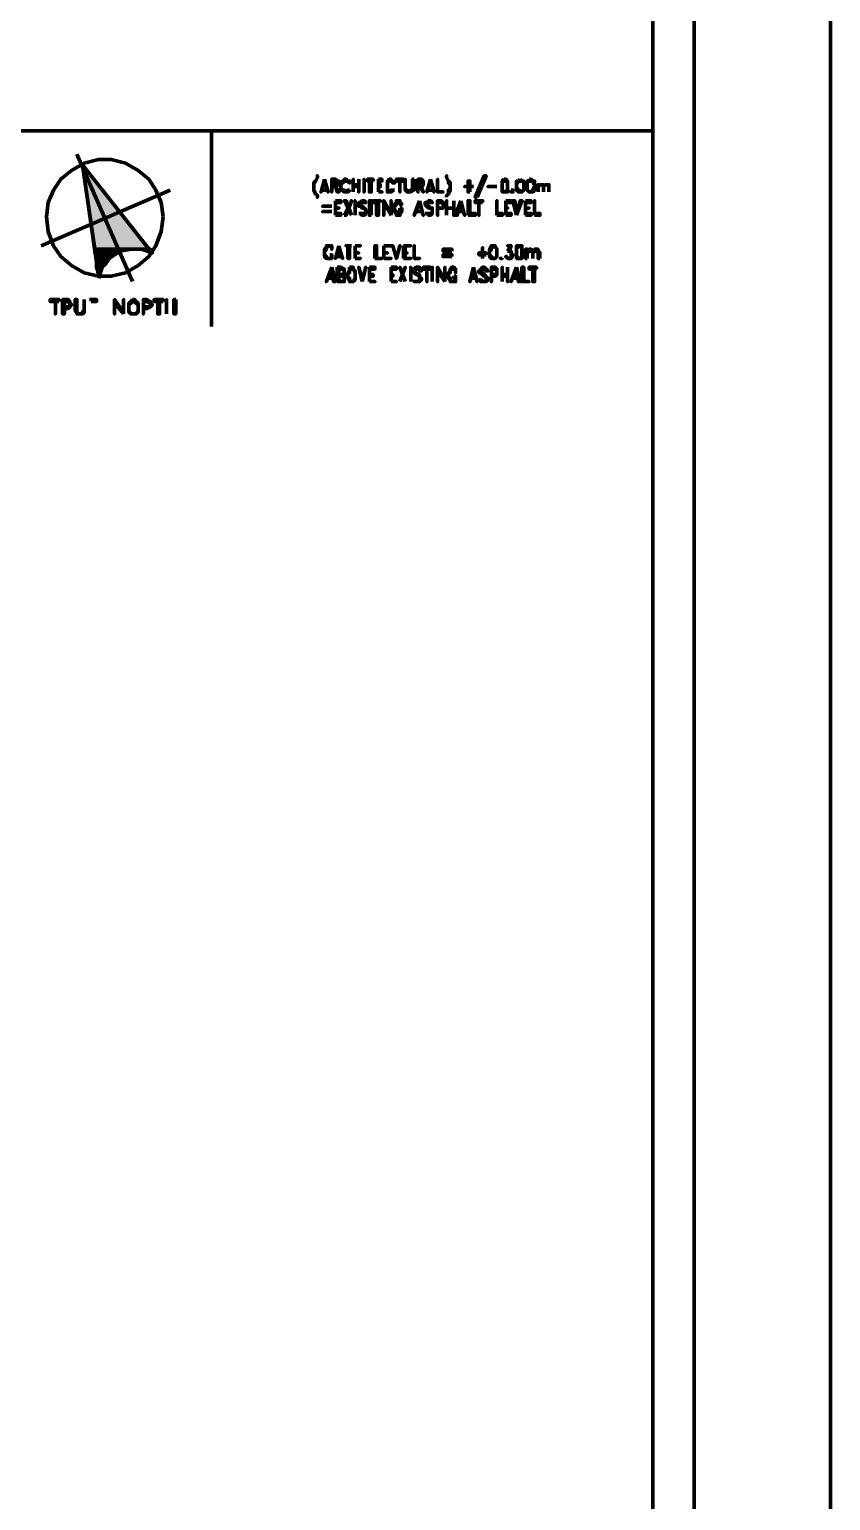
# Model space of a CAD drawing. Header units: inches. Extents: x 16 to 776, y 37 to 575.
# Drawn here: x 701.6 to 776, y 169.5 to 306.1 of the extents above; entities that cross this region are included whole.
import ezdxf

# ---------------------------------------------------------------- set-up
doc = ezdxf.new("R2010")
doc.units = ezdxf.units.IN
doc.header["$MEASUREMENT"] = 0
doc.layers.add('H', color=7, linetype='CONTINUOUS', lineweight=100)
doc.layers.add('P', color=250, linetype='CONTINUOUS', lineweight=100)

msp = doc.modelspace()

# ---------------------------------------------------------------- hatches: boundary and pattern name
at = {"layer": 'H', "linetype": 'Continuous'}
for points in [[(706.5, 293.5), (712.67, 285.67), (707.67, 285.67)], [(711.17, 285.67), (707.67, 285.67), (711.67, 285.67)], [(711.17, 285.67), (707.67, 285.67), (710.67, 285.67)], [(710.67, 285.67), (707.67, 285.67), (710.17, 285.67)], [(710.17, 285.67), (707.67, 285.67), (709.83, 285.33)], [(707.67, 285.67), (709.83, 285.33), (707.67, 285.33)], [(712.67, 285.67), (711.67, 285.67), (712.83, 285.67)], [(711.67, 285.67), (712.83, 285.67), (712, 285.67)], [(712, 285.67), (712.83, 285.67), (712.5, 285.67)], [(712.5, 285.67), (712.83, 285.67), (713, 285.33)], [(709.83, 285.33), (707.67, 285.33), (709.33, 285.17)], [(707.67, 285.33), (709.33, 285.17), (707.83, 285.17)], [(709.33, 285.17), (707.83, 285.17), (709, 284.83)], [(707.83, 285.17), (709, 284.83), (707.83, 284.83)], [(709, 284.83), (707.83, 284.83), (708.67, 284.33)], [(707.83, 284.83), (708.67, 284.33), (707.83, 284.33)], [(708.67, 284.33), (707.83, 284.33), (708.33, 284)], [(707.83, 284.33), (708.33, 284), (707.83, 284)], [(707.83, 284), (708, 283.5), (708.17, 283.5)], [(707.83, 284), (708.33, 284), (708.17, 283.5)], [(708, 283.5), (708.17, 283.5), (708, 283.17)]]:
    msp.add_hatch(color=0, dxfattribs=at).paths.add_polyline_path(points)

# ---------------------------------------------------------------- linework, layer by layer
at = {"layer": 'P', "color": 0, "linetype": 'Continuous'}
for points in [[(15.83, 574.83), (776, 574.83), (776, 37.33), (15.83, 37.33), (15.83, 574.83)], [(28.5, 49.83), (28.5, 562.33), (763.33, 562.33), (763.33, 49.83), (28.5, 49.83)], [(759.5, 554.33), (759.5, 57.67)], [(700.5, 296.67), (759.5, 296.67)], [(718.5, 278.5), (718.5, 296.67)], [(714, 288.67), (713.83, 290), (713.33, 291.17), (712.67, 292.17), (711.67, 293), (710.5, 293.67), (709.17, 294), (708, 294), (706.67, 293.67), (705.5, 293), (704.5, 292.17), (703.83, 291.17), (703.33, 290), (703.17, 288.67), (703.33, 287.33), (703.83, 286), (704.5, 285), (705.5, 284.17), (706.67, 283.5), (708, 283.17), (709.17, 283.17), (710.5, 283.5), (711.67, 284.17), (712.67, 285), (713.33, 286), (713.83, 287.33), (714, 288.67)], [(706, 294.5), (711.17, 282.67)], [(706.5, 293.5), (712.67, 285.67), (707.67, 285.67), (706.5, 293.5)], [(708, 283.17), (706.5, 293.5), (713, 285.33)], [(728.33, 290.5), (728.33, 290.67), (728.17, 290.83), (728, 291.17), (728, 291.33), (728, 291.67), (728, 291.83), (728.17, 292), (728.33, 292.33), (728.33, 292.5), (728.33, 292.5), (728.33, 292.33), (728.17, 292), (728, 291.83), (728, 291.67), (728, 291.33), (728, 291.17), (728.17, 290.83), (728.33, 290.67), (728.33, 290.5), (728.33, 290.5)], [(740.33, 290.5), (740.33, 290.67), (740.5, 290.83), (740.67, 291.17), (740.67, 291.33), (740.67, 291.67), (740.67, 291.83), (740.5, 292), (740.33, 292.33), (740.33, 292.5), (740.33, 292.33), (740.5, 292), (740.5, 291.83), (740.67, 291.67), (740.67, 291.33), (740.5, 291.17), (740.5, 290.83), (740.33, 290.67), (740.33, 290.5)], [(743.17, 290.5), (744, 292.5), (743.83, 292.5), (743, 290.5), (743.17, 290.5)], [(702.67, 286), (714.67, 291.17)], [(729, 292.17), (728.67, 291), (729, 292), (729.33, 291), (729, 292.17)], [(728.83, 291.17), (729.17, 291.17)], [(728.83, 291.17), (729.17, 291.17)], [(729.67, 291.5), (730, 291.5), (730.17, 291.67), (730.17, 291.67), (730.33, 291.67), (730.33, 292), (730.17, 292), (730, 292.17), (729.67, 292.17), (729.67, 291), (729.67, 291), (729.67, 292), (730, 292), (730.17, 292), (730.17, 292), (730.17, 291.67), (730, 291.67), (729.67, 291.67)], [(730, 291.5), (730.17, 291), (730.33, 291), (730, 291.5)], [(731.33, 291.17), (731.17, 291.17), (731, 291), (730.83, 291), (730.83, 291.17), (730.67, 291.17), (730.5, 291.33), (730.5, 291.67), (730.67, 291.83), (730.83, 292), (731, 292), (731.17, 292), (731.17, 292), (731.33, 291.83), (731.33, 292), (731.17, 292), (731, 292.17), (730.83, 292.17), (730.83, 292), (730.67, 292), (730.5, 291.83), (730.5, 291.67), (730.5, 291.33), (730.5, 291.17), (730.67, 291.17), (730.83, 291), (731, 291), (731.17, 291), (731.33, 291.17), (731.33, 291.17)], [(731.67, 291), (731.67, 292.17), (731.67, 291)], [(731.67, 291.67), (732.17, 291.67)], [(731.67, 291.5), (732.17, 291.5)], [(732.17, 292.17), (732.17, 291), (732.17, 292.17)], [(732.67, 291), (732.67, 292.17), (732.67, 292.17), (732.67, 291), (732.67, 291)], [(733.5, 292), (733, 292), (733, 292.17), (733.5, 292.17), (733.5, 292)], [(733.17, 292), (733.17, 291), (733.33, 291), (733.33, 292)], [(734, 292.17), (734, 291)], [(734, 292.17), (734.33, 292.17), (734.33, 292), (734, 292)], [(734, 292), (734, 291)], [(734, 291.67), (734.17, 291.67), (734.17, 291.5), (734, 291.5)], [(734, 291), (734.33, 291), (734, 291)], [(735.5, 291.17), (735.33, 291.17), (735.33, 291.17), (735.17, 291.17), (735.17, 291), (735, 291), (734.83, 291.17), (734.83, 291.17), (734.83, 291.33), (734.83, 291.67), (734.83, 291.83), (734.83, 292), (735, 292), (735.17, 292), (735.33, 292), (735.33, 291.83), (735.5, 291.83), (735.33, 292), (735.17, 292), (735.17, 292.17), (735, 292.17), (734.83, 292), (734.83, 292), (734.83, 291.83), (734.83, 291.67), (734.83, 291.33), (734.83, 291.17), (734.83, 291.17), (734.83, 291), (735, 291), (735.17, 291), (735.33, 291.17), (735.5, 291.17)], [(736.33, 292), (735.67, 292), (735.67, 292.17), (736.33, 292.17), (736.33, 292)], [(736, 292), (736, 291), (736, 292)], [(737.33, 292.17), (737.17, 292.17), (737.17, 291.17), (737.17, 291.17), (737, 291.17), (737, 291), (736.83, 291), (736.67, 291.17), (736.5, 291.17), (736.5, 292.17), (736.5, 291.17), (736.5, 291.17), (736.67, 291), (736.83, 291), (737, 291), (737, 291), (737.17, 291.17), (737.33, 291.17), (737.33, 292.17)], [(737.67, 291.5), (738, 291.5), (738.17, 291.67), (738.17, 291.67), (738.17, 291.67), (738.17, 292), (738.17, 292), (738, 292.17), (737.67, 292.17), (737.67, 291), (737.67, 292), (738, 292), (738.17, 292), (738.17, 292), (738.17, 291.67), (738, 291.67), (737.67, 291.67)], [(737.83, 291.5), (738.17, 291), (738.17, 291), (738, 291.5)], [(738.83, 292.17), (738.5, 291), (738.83, 292), (739.17, 291), (738.83, 292.17)], [(738.67, 291.17), (739, 291.17)], [(738.67, 291.17), (739, 291.17)], [(739.5, 291), (739.5, 292.17), (739.5, 291), (740, 291), (739.5, 291)], [(742.83, 291.5), (742, 291.5), (742.83, 291.5)], [(742.5, 291), (742.5, 292), (742.33, 292), (742.33, 291), (742.5, 291)], [(745, 291.5), (744.17, 291.5), (745, 291.5)], [(745.67, 292.17), (745.5, 292), (745.5, 292), (745.5, 291.67), (745.5, 291.5), (745.5, 291.17), (745.5, 291), (745.67, 291), (745.83, 291), (746, 291), (746, 291.17), (746, 291.5), (746, 291.67), (746, 292), (746, 292), (745.83, 292.17), (745.67, 292.17)], [(745.5, 292), (745.5, 292), (745.5, 291.67), (745.5, 291.5), (745.5, 291.17), (745.5, 291)], [(746, 292), (745.83, 292), (745.67, 292), (745.5, 292)], [(745.5, 291.17), (745.67, 291), (745.83, 291), (746, 291.17)], [(745.83, 291), (746, 291.17), (746, 291.5), (746, 291.67), (746, 292), (745.83, 292)], [(746.33, 291.17), (746.33, 291), (746.5, 291), (746.5, 291.17), (746.33, 291.17)], [(746.33, 291.17), (746.33, 291), (746.5, 291), (746.5, 291.17), (746.33, 291.17)], [(747.17, 292.17), (747, 292), (746.83, 292), (746.83, 291.67), (746.83, 291.5), (746.83, 291.17), (747, 291), (747.17, 291), (747.17, 291), (747.33, 291), (747.5, 291.17), (747.5, 291.5), (747.5, 291.67), (747.5, 292), (747.33, 292), (747.17, 292.17), (747.17, 292.17)], [(747, 292), (747, 292), (746.83, 291.67), (746.83, 291.5), (747, 291.17), (747, 291)], [(747.33, 292), (747.17, 292), (747.17, 292), (747, 292)], [(747, 291.17), (747.17, 291), (747.17, 291), (747.33, 291.17)], [(747.33, 291), (747.5, 291.17), (747.5, 291.5), (747.5, 291.67), (747.5, 292), (747.33, 292)], [(748, 292.17), (748, 292), (747.83, 292), (747.83, 291.67), (747.83, 291.5), (747.83, 291.17), (748, 291), (748, 291), (748.17, 291), (748.33, 291), (748.5, 291.17), (748.5, 291.5), (748.5, 291.67), (748.5, 292), (748.33, 292), (748.17, 292.17), (748, 292.17)], [(748, 292), (747.83, 292), (747.83, 291.67), (747.83, 291.5), (747.83, 291.17), (748, 291)], [(748.33, 292), (748.17, 292), (748, 292), (748, 292)], [(748, 291.17), (748, 291), (748.17, 291), (748.33, 291.17)], [(748.33, 291), (748.33, 291.17), (748.5, 291.5), (748.5, 291.67), (748.33, 292), (748.33, 292)], [(748.83, 291), (748.83, 291.67), (748.83, 291)], [(749.33, 291), (749.33, 291), (749.33, 291.5), (749.33, 291.67), (749.17, 291.67), (749, 291.67), (748.83, 291.5), (749, 291.67), (749.33, 291.67), (749.33, 291.5), (749.33, 291)], [(749.83, 291), (749.83, 291.5), (749.83, 291.67), (749.67, 291.67), (749.5, 291.67), (749.33, 291.5), (749.5, 291.67), (749.67, 291.67), (749.83, 291.67), (749.83, 291.67), (749.83, 291.5), (749.83, 291)], [(729.67, 289.67), (728.83, 289.67), (729.67, 289.67)], [(730, 290.17), (730, 288.83)], [(730, 290.17), (730.5, 290.17), (730.5, 290), (730, 290)], [(730, 290), (730, 289)], [(731.5, 288.83), (731, 290.17), (730.83, 290.17), (731.5, 288.83)], [(730.83, 288.83), (731, 288.83), (731.5, 290.17), (730.83, 288.83)], [(731.83, 288.83), (731.83, 290.17), (731.83, 288.83)], [(732.17, 289), (732.33, 289), (732.5, 288.83), (732.67, 288.83), (732.83, 289), (732.83, 289), (732.83, 289.17), (732.83, 289.33), (732.67, 289.5), (732.67, 289.5), (732.5, 289.67), (732.33, 289.67), (732.17, 289.83), (732.17, 290), (732.33, 290), (732.5, 290), (732.67, 290), (732.83, 290), (732.83, 290), (732.67, 290.17), (732.5, 290.17), (732.33, 290), (732.17, 290), (732.17, 289.83), (732.17, 289.67), (732.33, 289.67), (732.5, 289.5), (732.67, 289.5), (732.83, 289.33), (732.83, 289.17), (732.83, 289), (732.83, 289), (732.67, 289), (732.5, 289), (732.33, 289), (732.33, 289), (732.17, 289)], [(733.33, 288.83), (733.33, 290.17), (733.17, 290.17), (733.17, 288.83), (733.33, 288.83)], [(734.17, 290), (733.5, 290), (733.5, 290.17), (734.17, 290.17), (734.17, 290)], [(733.83, 290), (733.83, 288.83), (734, 288.83), (734, 290)], [(735.17, 288.83), (735.17, 290.17), (735.17, 289), (734.5, 290.17), (734.5, 288.83), (734.5, 290), (735.17, 288.83)], [(736, 289.5), (736, 289.33), (736, 289.33), (736, 289.17), (736, 289), (736, 289), (736, 289), (735.67, 289), (735.67, 289), (735.67, 289), (735.67, 289.17), (735.5, 289.33), (735.5, 289.67), (735.67, 289.83), (735.67, 290), (735.67, 290), (735.67, 290), (736, 290), (736, 290), (736, 290), (736, 289.83), (736.17, 289.83), (736, 290), (736, 290), (736, 290.17), (735.67, 290.17), (735.67, 290), (735.67, 290), (735.5, 289.83), (735.5, 289.67), (735.5, 289.33), (735.5, 289.17), (735.67, 289), (735.67, 289), (735.67, 288.83), (736, 288.83), (736, 289), (736, 289), (736.17, 289.17), (736.17, 289.5), (736, 289.5)], [(737.83, 290.17), (737.33, 288.83), (737.83, 290), (738.17, 288.83), (737.83, 290.17)], [(738.33, 289), (738.5, 289), (738.67, 288.83), (738.83, 288.83), (739, 289), (739, 289), (739, 289.17), (739, 289.33), (739, 289.5), (738.83, 289.5), (738.67, 289.67), (738.5, 289.67), (738.5, 289.83), (738.5, 290), (738.5, 290), (738.67, 290), (738.83, 290), (739, 290), (739, 290), (739, 290), (739, 290), (738.83, 290.17), (738.67, 290.17), (738.5, 290), (738.33, 290), (738.33, 289.83), (738.5, 289.67), (738.67, 289.5), (738.83, 289.5), (739, 289.5), (739, 289.33), (739, 289.17), (739, 289), (739, 289), (738.83, 289), (738.67, 289), (738.5, 289), (738.33, 289)], [(739.5, 289.5), (739.83, 289.5), (740, 289.5), (740, 289.67), (740, 290), (740, 290), (739.83, 290.17), (739.5, 290.17), (739.5, 288.83), (739.5, 290), (739.83, 290), (740, 290), (740, 290), (740, 289.67), (740, 289.5), (739.83, 289.5), (739.5, 289.5)], [(740.33, 288.83), (740.33, 290.17), (740.33, 288.83)], [(741, 290.17), (741, 288.83), (741, 290.17)], [(741.67, 290.17), (741.17, 288.83), (741.33, 288.83), (741.67, 290), (742, 288.83), (742, 288.83), (741.67, 290.17)], [(742.33, 288.83), (742.33, 290.17), (742.5, 290.17), (742.5, 289), (743, 289), (743, 288.83), (742.33, 288.83)], [(743.67, 290), (743, 290), (743, 290.17), (743.67, 290.17), (743.67, 290)], [(743.33, 290), (743.33, 288.83), (743.33, 288.83), (743.33, 290)], [(745, 288.83), (745, 290.17), (745, 289), (745.5, 289), (745.5, 288.83), (745, 288.83)], [(745.83, 290.17), (745.83, 288.83)], [(745.83, 290.17), (746.33, 290.17), (746.33, 290), (745.83, 290)], [(745.83, 290), (745.83, 289)], [(746.83, 288.83), (746.5, 290.17), (746.67, 290.17), (746.83, 289), (747.17, 290.17), (747.33, 290.17), (746.83, 288.83)], [(747.67, 290.17), (747.67, 288.83)], [(747.67, 290.17), (748.17, 290.17), (748.17, 290), (747.67, 290)], [(747.67, 290), (747.67, 289)], [(748.5, 288.83), (748.5, 290.17), (748.5, 290.17), (748.5, 289), (749, 289), (749, 288.83), (748.5, 288.83)], [(729.67, 289.17), (728.83, 289.17), (729.67, 289.17)], [(730, 289.5), (730.33, 289.5), (730.33, 289.5), (730, 289.5)], [(730, 289), (730.5, 289), (730.5, 288.83), (730, 288.83)], [(737.5, 289.17), (738, 289.17)], [(737.5, 289.17), (738.17, 289.17)], [(740.33, 289.5), (741, 289.5)], [(740.33, 289.5), (741, 289.5)], [(741.33, 289.17), (742, 289.17)], [(741.5, 289.17), (742, 289.17)], [(745.83, 289.5), (746, 289.5), (746, 289.5), (745.83, 289.5)], [(745.83, 289), (746.33, 289), (746.33, 288.83), (745.83, 288.83)], [(747.67, 289.5), (748, 289.5), (748, 289.5), (747.67, 289.5)], [(747.67, 289), (748.17, 289), (748.17, 288.83), (747.67, 288.83)], [(711.17, 285.67), (711.17, 285.67), (711.67, 285.67), (707.67, 285.67), (711.17, 285.67)], [(711.17, 285.67), (707.67, 285.67), (707.67, 285.67), (710.67, 285.67), (711.17, 285.67)], [(710.67, 285.67), (707.67, 285.67), (707.67, 285.67), (710.17, 285.67), (710.67, 285.67)], [(710.17, 285.67), (707.67, 285.67), (707.67, 285.33), (709.83, 285.33), (710.17, 285.67)], [(713, 285.33), (712, 285.67), (711, 285.67), (710, 285.5), (709, 284.83), (708.33, 284), (708, 283)], [(712.67, 285.67), (711.67, 285.67), (711.67, 285.67), (712.67, 285.67), (712.67, 285.67)], [(712.67, 285.67), (711.67, 285.67), (712, 285.67), (712.83, 285.67), (712.67, 285.67)], [(712.83, 285.67), (712, 285.67), (712.5, 285.67), (712.83, 285.67), (712.83, 285.67)], [(712.5, 285.67), (712.5, 285.67), (713, 285.33), (712.83, 285.67), (712.5, 285.67)], [(712.5, 285.67), (712.83, 285.67), (712.83, 285.67), (712.5, 285.67)], [(729.5, 285.17), (729.67, 285.17), (729.67, 285), (729.67, 284.83), (729.5, 284.83), (729.33, 284.83), (729.17, 284.83), (729.17, 284.83), (729.17, 285), (729, 285.17), (729, 285.5), (729.17, 285.67), (729.17, 285.83), (729.17, 285.83), (729.33, 286), (729.5, 286), (729.67, 285.83), (729.67, 285.67), (729.67, 285.83), (729.67, 286), (729.5, 286), (729.33, 286), (729.17, 286), (729.17, 285.83), (729, 285.67), (729, 285.5), (729, 285.17), (729, 285), (729.17, 284.83), (729.17, 284.83), (729.33, 284.83), (729.5, 284.83), (729.67, 284.83), (729.67, 284.83), (729.67, 285), (729.67, 285.17), (729.5, 285.17)], [(730.33, 286), (730, 284.83), (730.33, 285.83), (730.67, 284.83), (730.33, 286)], [(731.5, 286), (731, 286), (731.5, 286)], [(731.17, 286), (731.17, 284.83), (731.33, 284.83), (731.33, 286)], [(731.83, 286), (731.83, 284.83)], [(731.83, 286), (731.83, 284.83)], [(731.83, 286), (732.33, 286), (731.83, 286)], [(733.67, 284.83), (733.67, 286), (733.83, 286), (733.83, 284.83), (734.33, 284.83), (733.67, 284.83)], [(734.5, 286), (734.5, 284.83)], [(734.5, 286), (734.5, 284.83)], [(734.5, 286), (735.17, 286), (734.5, 286)], [(735.67, 284.83), (735.33, 286), (735.67, 284.83), (736, 286), (735.67, 284.83)], [(736.33, 286), (736.33, 284.83)], [(736.33, 286), (737, 286), (736.5, 286)], [(736.5, 286), (736.5, 284.83)], [(737.33, 284.83), (737.33, 286), (737.33, 284.83), (737.83, 284.83), (737.33, 284.83)], [(740.83, 285.5), (740, 285.5), (740, 285.67), (740.83, 285.67), (740.83, 285.5)], [(743.67, 284.83), (743.67, 285.83), (743.67, 284.83)], [(744.67, 286), (744.5, 286), (744.33, 285.67), (744.33, 285.5), (744.33, 285.17), (744.33, 285), (744.5, 284.83), (744.67, 284.83), (744.67, 284.83), (744.83, 284.83), (745, 285), (745, 285.17), (745, 285.5), (745, 285.67), (744.83, 286), (744.67, 286), (744.67, 286)], [(744.67, 286), (744.5, 285.67), (744.33, 285.5), (744.33, 285.17), (744.5, 285), (744.67, 284.83)], [(744.83, 285.83), (744.67, 286), (744.67, 286), (744.5, 285.83)], [(744.83, 284.83), (745, 285), (745, 285.17), (745, 285.5), (745, 285.67), (744.83, 286)], [(746.17, 285.5), (746.33, 285.5), (746.33, 285.5), (746.33, 285.33), (746.5, 285.17), (746.33, 284.83), (746.33, 284.83), (746.33, 284.83), (746, 284.83), (746, 284.83), (746, 284.83), (745.83, 285), (746, 285)], [(746.33, 286), (746, 286), (746.33, 286), (746.17, 285.5)], [(746.33, 286), (746, 285.5)], [(746, 285.5), (746.33, 285.5), (746.33, 285.33), (746.33, 285.17)], [(746.33, 285.5), (746.33, 285.33), (746.33, 285.17), (746.33, 284.83), (746.33, 284.83)], [(747.17, 286), (746.83, 286), (746.83, 285.67), (746.83, 285.5), (746.83, 285.17), (746.83, 285), (746.83, 284.83), (747.17, 284.83), (747.33, 284.83), (747.33, 285), (747.5, 285.17), (747.5, 285.5), (747.33, 285.67), (747.33, 286), (747.17, 286)], [(747, 286), (746.83, 285.67), (746.83, 285.5), (746.83, 285.17), (746.83, 285), (747, 284.83)], [(747.33, 285.83), (747.17, 286), (746.83, 285.83)], [(747.17, 284.83), (747.33, 285), (747.33, 285.17), (747.33, 285.5), (747.33, 285.67), (747.17, 286)], [(747.83, 284.83), (747.83, 285.67), (747.67, 285.67), (747.67, 284.83), (747.83, 284.83)], [(748.33, 284.83), (748.33, 285.33), (748.33, 285.5), (748.17, 285.5), (748, 285.5), (748, 285.5), (747.83, 285.33), (748, 285.5), (748, 285.67), (748.17, 285.67), (748.33, 285.5), (748.33, 285.33), (748.33, 284.83)], [(749, 284.83), (748.83, 284.83), (748.83, 285.33), (748.83, 285.5), (748.67, 285.5), (748.5, 285.5), (748.5, 285.5), (748.33, 285.33), (748.5, 285.5), (748.5, 285.67), (748.83, 285.67), (748.83, 285.5), (749, 285.33), (749, 284.83)], [(709.83, 285.33), (707.67, 285.33), (707.83, 285.17), (709.33, 285.17), (709.83, 285.33)], [(709.33, 285.17), (707.83, 285.17), (707.83, 284.83), (709, 284.83), (709.33, 285.17)], [(709, 284.83), (707.83, 284.83), (707.83, 284.33), (708.67, 284.33), (709, 284.83)], [(708.67, 284.33), (707.83, 284.33), (707.83, 284), (708.33, 284), (708.67, 284.33)], [(730, 285.17), (730.5, 285.17)], [(730, 285), (730.67, 285)], [(731.83, 285.33), (732.17, 285.33), (731.83, 285.33)], [(731.83, 284.83), (732.33, 284.83), (731.83, 284.83)], [(734.5, 285.33), (734.83, 285.33), (734.5, 285.33)], [(734.5, 284.83), (735.17, 284.83), (734.5, 284.83)], [(736.5, 284.83), (737, 284.83), (736.33, 284.83)], [(736.5, 285.33), (736.67, 285.33), (736.5, 285.33)], [(740.83, 285), (740, 285), (740, 285.17), (740.83, 285.17), (740.83, 285)], [(744, 285.17), (743.33, 285.17), (743.33, 285.33), (744, 285.33), (744, 285.17)], [(744.5, 284.83), (744.67, 284.83), (744.67, 284.83), (744.83, 284.83)], [(745.5, 284.83), (745.33, 284.83), (745.33, 284.83), (745.5, 284.83), (745.5, 284.83), (745.5, 284.83), (745.5, 284.83)], [(745.5, 284.83), (745.5, 284.83), (745.5, 284.83)], [(746.33, 285), (746.33, 284.83), (746.33, 284.83), (746, 284.83), (746, 284.83), (746, 285)], [(746, 284.83), (746, 284.83)], [(746.83, 284.83), (747.17, 284.83), (747.33, 284.83)], [(707.83, 284), (708, 283.5), (708, 283.17), (708.17, 283.5), (707.83, 284)], [(707.83, 284), (708.33, 284), (708.17, 283.5), (707.83, 284)], [(729.67, 284), (729.17, 282.67), (729.17, 282.67), (729.67, 283.67), (729.83, 282.67), (730, 282.67), (729.67, 284)], [(729.17, 283), (729.83, 283)], [(729.33, 283), (729.83, 283)], [(730.17, 284), (730.17, 282.67)], [(730.17, 284), (730.5, 284), (730.83, 283.83), (730.83, 283.67), (730.83, 283.5), (730.83, 283.33), (730.5, 283.17)], [(730.5, 283.33), (730.83, 283.17), (730.83, 283), (730.83, 282.83), (730.83, 282.67), (730.5, 282.67), (730.17, 282.67)], [(730.33, 283.83), (730.33, 282.67)], [(730.33, 283.83), (730.5, 283.83), (730.83, 283.83), (730.83, 283.67), (730.83, 283.5), (730.83, 283.33), (730.5, 283.33), (730.33, 283.33)], [(730.33, 283.17), (730.5, 283.17), (730.83, 283.17), (730.83, 283), (730.83, 282.83), (730.83, 282.67), (730.5, 282.67), (730.33, 282.67)], [(731.33, 284), (731.33, 283.83), (731.33, 283.67), (731.17, 283.5), (731.17, 283.5), (731.17, 283), (731.17, 283), (731.33, 282.83), (731.33, 282.67), (731.33, 282.67), (731.67, 282.67), (731.67, 282.67), (731.83, 282.83), (731.83, 283), (731.83, 283), (731.83, 283.5), (731.83, 283.5), (731.83, 283.67), (731.67, 283.83), (731.67, 284), (731.33, 284)], [(731.33, 283.83), (731.33, 283.83), (731.33, 283.5), (731.17, 283.5), (731.17, 283), (731.33, 283), (731.33, 282.67), (731.33, 282.67), (731.5, 282.67), (731.67, 282.67), (731.83, 283), (731.83, 283), (731.83, 283.5), (731.83, 283.5), (731.67, 283.83), (731.5, 283.83), (731.33, 283.83)], [(732.5, 282.67), (732.17, 284), (732.5, 282.83), (732.83, 284), (732.5, 282.67)], [(733.17, 284), (733.17, 282.67)], [(733.17, 284), (733.67, 284), (733.67, 283.83), (733.17, 283.83)], [(733.17, 283.83), (733.17, 282.67)], [(733.17, 283.33), (733.5, 283.33), (733.5, 283.17), (733.17, 283.17)], [(735.17, 284), (735.17, 282.67)], [(735.17, 284), (735.67, 284), (735.67, 283.83), (735.17, 283.83)], [(735.17, 283.83), (735.17, 282.67)], [(735.17, 283.33), (735.33, 283.33), (735.33, 283.17), (735.17, 283.17)], [(736.5, 282.67), (736, 284), (736.5, 282.67)], [(736, 282.67), (736.5, 284), (736, 282.67)], [(737, 282.67), (737, 284), (737, 282.67)], [(737.33, 282.83), (737.33, 282.67), (737.5, 282.67), (737.83, 282.67), (737.83, 282.67), (738, 282.83), (738, 283), (737.83, 283), (737.83, 283.17), (737.83, 283.33), (737.5, 283.5), (737.33, 283.5), (737.33, 283.5), (737.33, 283.67), (737.33, 283.83), (737.5, 283.83), (737.83, 283.83), (737.83, 283.67), (738, 283.67), (737.83, 283.83), (737.83, 284), (737.5, 284), (737.33, 283.83), (737.33, 283.67), (737.33, 283.5), (737.33, 283.5), (737.33, 283.5), (737.5, 283.33), (737.83, 283.17), (737.83, 283), (737.83, 283), (737.83, 282.83), (737.83, 282.67), (737.83, 282.67), (737.5, 282.67), (737.33, 282.67), (737.33, 282.83), (737.33, 282.83)], [(738.83, 283.83), (738.17, 283.83), (738.17, 284), (738.83, 284), (738.83, 283.83)], [(738.5, 283.83), (738.5, 282.67), (738.5, 283.83)], [(739, 282.67), (739, 284), (739, 282.67)], [(740.17, 282.67), (740.17, 284), (740.17, 282.83), (739.5, 284), (739.5, 282.67), (739.5, 283.67), (740.17, 282.67)], [(741, 283.17), (741, 283), (741.17, 283), (741.17, 283), (741.17, 282.83), (741.17, 282.67), (741, 282.67), (740.83, 282.67), (740.67, 282.67), (740.67, 282.83), (740.67, 283), (740.5, 283), (740.5, 283.5), (740.67, 283.5), (740.67, 283.67), (740.67, 283.83), (740.83, 283.83), (741, 283.83), (741.17, 283.83), (741.17, 283.67), (741.17, 283.5), (741.17, 283.5), (741.17, 283.67), (741.17, 283.83), (741, 284), (740.83, 284), (740.67, 283.83), (740.67, 283.67), (740.5, 283.5), (740.5, 283.5), (740.5, 283), (740.5, 283), (740.67, 282.83), (740.67, 282.67), (740.83, 282.67), (741, 282.67), (741.17, 282.67), (741.17, 282.83), (741.17, 283), (741.17, 283.17), (741, 283.17)], [(742.83, 284), (742.5, 282.67), (742.83, 283.67), (743.17, 282.67), (742.83, 284)], [(742.5, 283), (743, 283)], [(742.5, 283), (743.17, 283)], [(743.33, 282.83), (743.5, 282.67), (743.67, 282.67), (743.83, 282.67), (744, 282.67), (744.17, 282.83), (744.17, 283), (744, 283), (744, 283.17), (743.83, 283.33), (743.67, 283.5), (743.5, 283.5), (743.5, 283.5), (743.5, 283.67), (743.5, 283.83), (743.67, 283.83), (743.83, 283.83), (744, 283.83), (744, 283.67), (744.17, 283.67), (744, 283.83), (743.83, 284), (743.67, 284), (743.5, 283.83), (743.33, 283.67), (743.33, 283.5), (743.5, 283.5), (743.67, 283.33), (743.83, 283.17), (744, 283.17), (744, 283), (744, 283), (744, 282.83), (744, 282.67), (743.83, 282.67), (743.67, 282.67), (743.5, 282.83), (743.33, 282.83)], [(744.5, 283.17), (744.83, 283.17), (745, 283.33), (745, 283.5), (745, 283.67), (745, 283.83), (744.83, 284), (744.5, 284), (744.5, 282.67), (744.5, 283.83), (744.83, 283.83), (745, 283.83), (745, 283.67), (745, 283.5), (745, 283.33), (744.83, 283.33), (744.5, 283.33)], [(745.5, 282.67), (745.5, 284), (745.5, 282.67)], [(745.5, 283.33), (746, 283.33)], [(745.5, 283.17), (746, 283.17)], [(746, 284), (746, 282.67), (746, 284)], [(746.83, 284), (746.33, 282.67), (746.33, 282.67), (746.83, 283.67), (747, 282.67), (747.17, 282.67), (746.83, 284)], [(746.33, 283), (747, 283)], [(746.5, 283), (747, 283)], [(747.33, 282.67), (747.33, 284), (747.5, 284), (747.5, 282.67), (748, 282.67), (748, 282.67), (747.33, 282.67)], [(748.67, 283.83), (748, 283.83), (748, 284), (748.67, 284), (748.67, 283.83)], [(748.33, 283.83), (748.33, 282.67), (748.5, 282.67), (748.5, 283.83)], [(733.17, 282.67), (733.67, 282.67), (733.67, 282.67), (733.17, 282.67)], [(735.17, 282.67), (735.67, 282.67), (735.67, 282.67), (735.17, 282.67)], [(704.33, 280.83), (703.5, 280.83), (703.5, 281), (704.33, 281), (704.33, 280.83)], [(704, 280.83), (704, 279.67), (704, 280.83)], [(704.83, 280.17), (705.17, 280.17), (705.33, 280.33), (705.5, 280.5), (705.5, 280.5), (705.33, 280.67), (705.33, 280.83), (705.17, 281), (704.67, 281), (704.67, 279.67), (704.83, 279.67), (704.83, 280.83), (705.17, 280.83), (705.33, 280.67), (705.33, 280.5), (705.33, 280.5), (705.33, 280.33), (705.17, 280.33), (704.83, 280.33)], [(706.67, 281), (706.67, 280), (706.5, 279.83), (706.5, 279.67), (706.33, 279.67), (706.17, 279.67), (706, 279.67), (706, 279.83), (706, 280), (706, 281), (705.83, 281), (705.83, 280), (706, 279.83), (706, 279.67), (706.17, 279.67), (706.33, 279.67), (706.5, 279.67), (706.67, 279.83), (706.67, 280), (706.67, 281)], [(707.17, 281), (707.83, 281), (707.83, 280.83), (707.33, 280.83)], [(710.33, 279.67), (710.33, 281), (710.33, 281), (710.33, 279.83), (709.5, 281), (709.5, 279.67), (709.5, 280.67), (710.33, 279.67)], [(711.17, 281), (711, 280.83), (710.83, 280.67), (710.83, 280.5), (710.83, 280.5), (710.83, 280), (710.83, 280), (710.83, 279.83), (711, 279.67), (711.17, 279.67), (711.33, 279.67), (711.5, 279.67), (711.67, 279.83), (711.67, 280), (711.67, 280), (711.67, 280.5), (711.67, 280.5), (711.67, 280.67), (711.5, 280.83), (711.33, 281), (711.17, 281)], [(711.17, 280.83), (711, 280.67), (710.83, 280.5), (710.83, 280.5), (710.83, 280), (710.83, 280), (711, 279.67), (711.17, 279.67), (711.33, 279.67), (711.5, 279.67), (711.67, 280), (711.67, 280), (711.67, 280.5), (711.67, 280.5), (711.5, 280.67), (711.33, 280.83), (711.17, 280.83)], [(712.17, 280.17), (712.5, 280.17), (712.83, 280.33), (713, 280.5), (713, 280.5), (712.83, 280.67), (712.83, 280.83), (712.5, 281), (712.17, 281), (712.17, 279.67), (712.17, 280.83), (712.5, 280.83), (712.83, 280.67), (712.83, 280.5), (712.83, 280.5), (712.83, 280.33), (712.5, 280.33), (712.17, 280.33)], [(714, 280.83), (713.17, 280.83), (713.17, 281), (714, 281), (714, 280.83)], [(713.5, 280.83), (713.5, 279.67), (713.67, 279.67), (713.67, 280.83)], [(714.33, 279.67), (714.33, 281), (714.33, 279.67)], [(715.17, 281), (715, 281), (715, 279.67), (715.17, 279.67), (715.17, 281)]]:
    msp.add_lwpolyline(points, dxfattribs=at)

doc.saveas('drawing.dxf')
